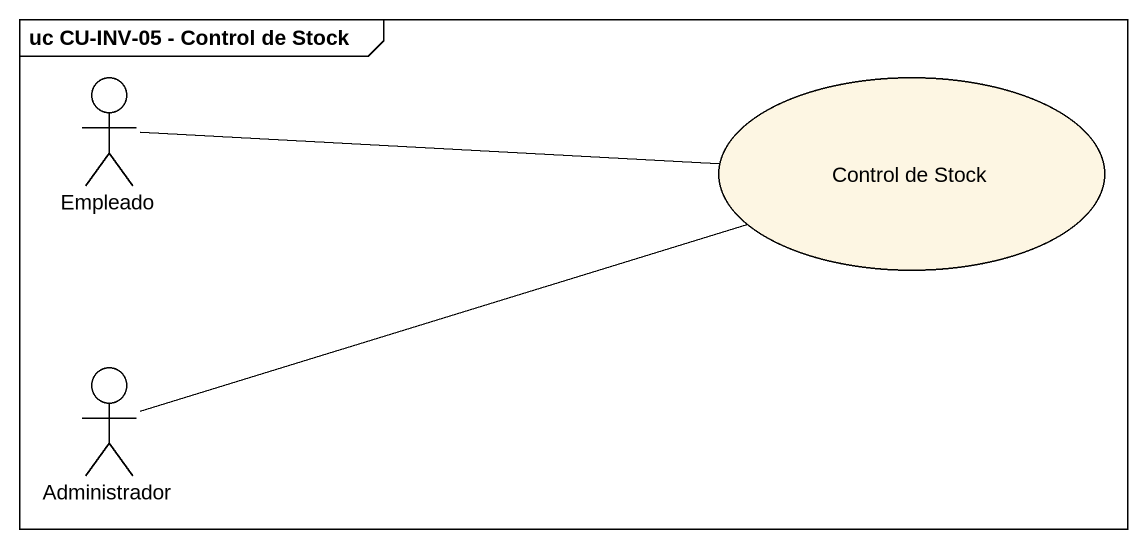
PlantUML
@startuml
mainframe uc CU-INV-05 - Control de Stock
actor Empleado
usecase "Control de Stock" as Control_de_Stock
actor Administrador
Empleado -right- Control_de_Stock
Administrador -right- Control_de_Stock
@enduml
